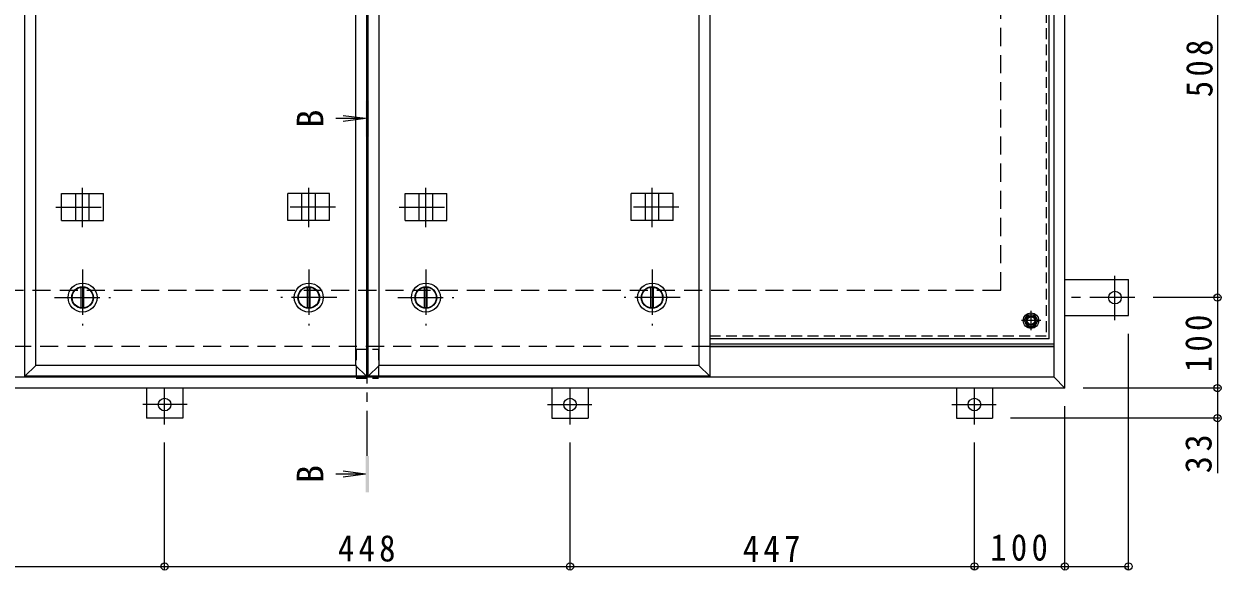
# Model space of a CAD drawing. Units: millimetres at full size, sheet at 1:10. Extents: x -2620 to 2706, y -1962 to 1648.
# Drawn here: x -1838 to -515, y -276 to 328 of the extents above; entities that cross this region are included whole.
import ezdxf
from ezdxf.enums import TextEntityAlignment as Align

# ---------------------------------------------------------------- set-up
doc = ezdxf.new("R2010")
doc.units = ezdxf.units.MM
doc.header["$LTSCALE"] = 10
doc.header["$PDMODE"] = 32
doc.header["$PDSIZE"] = 8
for name, pattern in [('CHAIN1', [8, 5, -1, 1, -1]), ('DASHED1', [1.8, 1.2, -0.6]), ('DASHED2', [3, 2, -1])]:
    doc.linetypes.add(name, pattern=pattern)
for name, color, linetype, lineweight in [('0-1_躯体', 2, 'Continuous', 9), ('0-2_仕上', 3, 'Continuous', 9), ('0-3_建具', 4, 'Continuous', 9), ('0-5_寸法', 7, 'Continuous', 9), ('0-6_ハッチ', 6, 'Continuous', 9), ('0-7', 5, 'Continuous', 5), ('0-A', 3, 'CHAIN1', 9), ('0-B', 2, 'Continuous', 9), ('0-C', 2, 'Continuous', 9), ('0-E', 3, 'Continuous', 9), ('0-F', 7, 'Continuous', 9)]:
    doc.layers.add(name, color=color, linetype=linetype, lineweight=lineweight)
doc.styles.add('ＭＳ ゴシック', font='')
doc.styles.get('ＭＳ ゴシック').set_extended_font_data('MS Gothic')

msp = doc.modelspace()

# ---------------------------------------------------------------- linework, layer by layer
at = {"layer": '0-1_躯体', "linetype": 'DASHED2'}
for p, q in [((-758.08, 33.44), (-758.08, 1033.44)), ((-2158.08, 33.44), (-758.08, 33.44)), ((-1079.58, -28.56), (-2217.08, -28.56))]:
    msp.add_line(p, q, dxfattribs=at)
at = {"layer": '0-1_躯体'}
msp.add_line((-699.08, -28.56), (-1079.58, -28.56), dxfattribs=at)
at = {"layer": '0-2_仕上'}
for p, q in [((-1836.58, -61.56), (-1836.58, 1128.44)), ((-1459.08, 1128.44), (-1459.08, -61.56)), ((-1457.08, -61.56), (-1457.08, 1128.44)), ((-1079.58, 1128.44), (-1079.58, -61.56)), ((-1824.58, -49.56), (-1824.58, 1116.44)), ((-1471.08, 1116.44), (-1471.08, -49.56)), ((-1445.08, -49.56), (-1445.08, 1116.44)), ((-1091.58, 1116.44), (-1091.58, -49.56)), ((-1836.58, -61.56), (-1824.58, -49.56)), ((-1471.08, -49.56), (-1824.58, -49.56)), ((-1459.08, -61.56), (-1471.08, -49.56)), ((-1457.08, -61.56), (-1445.08, -49.56)), ((-1091.58, -49.56), (-1445.08, -49.56)), ((-1079.58, -61.56), (-1091.58, -49.56)), ((-1459.08, -61.56), (-1836.58, -61.56)), ((-1079.58, -61.56), (-1457.08, -61.56))]:
    msp.add_line(p, q, dxfattribs=at)
at = {"layer": '0-2_仕上', "color": 4}
for p, q in [((-1460.08, 223.2), (-1484.87, 226.46)), ((-1460.08, 223.2), (-1492.85, 223.2)), ((-1460.08, 223.2), (-1484.87, 219.94)), ((-1460.08, -169.66), (-1492.85, -169.66)), ((-1460.08, -169.66), (-1484.87, -166.4)), ((-1460.08, -169.66), (-1484.87, -172.92))]:
    msp.add_line(p, q, dxfattribs=at)
at = {"layer": '0-2_仕上', "color": 4, "linetype": 'CHAIN1'}
msp.add_line((-1458.08, -149.66), (-1458.08, 203.2), dxfattribs=at)
at = {"layer": '0-2_仕上', "color": 4}
for points in [[(-1456.08, 243.2), (-1460.08, 243.2), (-1456.08, 203.2), (-1460.08, 203.2)], [(-1460.08, -189.66), (-1456.08, -189.66), (-1460.08, -149.66), (-1456.08, -149.66)]]:
    msp.add_solid(points, dxfattribs=at)
at = {"layer": '0-3_建具', "color": 2}
for p, q in [((-687.08, -74.56), (-687.08, 1141.44)), ((-699.08, -62.56), (-699.08, 1129.44)), ((-699.08, -28.56), (-1079.58, -28.56)), ((-699.08, -62.56), (-2217.08, -62.56)), ((-687.08, -74.56), (-699.08, -62.56)), ((-687.08, -74.56), (-2229.08, -74.56))]:
    msp.add_line(p, q, dxfattribs=at)
at = {"layer": '0-3_建具', "linetype": 'CHAIN1'}
for p, q in [((-1772.83, 103.32), (-1772.83, 146.56)), ((-1522.83, 103.32), (-1522.83, 146.56)), ((-1393.33, 103.32), (-1393.33, 146.56)), ((-1143.33, 103.32), (-1143.33, 146.56)), ((-1802.24, 125.44), (-1743.42, 125.44)), ((-1493.42, 125.44), (-1552.24, 125.44)), ((-1422.74, 125.44), (-1363.92, 125.44)), ((-1113.92, 125.44), (-1172.74, 125.44))]:
    msp.add_line(p, q, dxfattribs=at)
at = {"layer": '0-3_建具'}
for p, q in [((-1795.92, 140.44), (-1749.74, 140.44)), ((-1795.92, 110.44), (-1795.92, 140.44)), ((-1780.33, 110.44), (-1780.33, 140.44)), ((-1765.33, 110.44), (-1765.33, 140.44)), ((-1749.74, 110.44), (-1749.74, 140.44)), ((-1545.92, 110.44), (-1545.92, 140.44)), ((-1499.74, 140.44), (-1545.92, 140.44)), ((-1530.33, 110.44), (-1530.33, 140.44)), ((-1515.33, 110.44), (-1515.33, 140.44)), ((-1499.74, 110.44), (-1499.74, 140.44)), ((-1416.42, 140.44), (-1370.24, 140.44)), ((-1416.42, 110.44), (-1416.42, 140.44)), ((-1400.83, 110.44), (-1400.83, 140.44)), ((-1385.83, 110.44), (-1385.83, 140.44)), ((-1370.24, 110.44), (-1370.24, 140.44)), ((-1166.42, 110.44), (-1166.42, 140.44)), ((-1120.24, 140.44), (-1166.42, 140.44)), ((-1150.83, 110.44), (-1150.83, 140.44)), ((-1135.83, 110.44), (-1135.83, 140.44)), ((-1120.24, 110.44), (-1120.24, 140.44)), ((-1795.92, 110.44), (-1749.74, 110.44)), ((-1499.74, 110.44), (-1545.92, 110.44)), ((-1416.42, 110.44), (-1370.24, 110.44)), ((-1120.24, 110.44), (-1166.42, 110.44))]:
    msp.add_line(p, q, dxfattribs=at)
at = {"layer": '0-5_寸法', "linetype": 'DASHED1'}
for points in [[(-1470.38, -31.76), (-1445.78, -31.76), (-1445.78, -63.76)], [(-1470.38, -31.76), (-1470.38, -63.76), (-1445.78, -63.76)]]:
    msp.add_lwpolyline(points, dxfattribs=at)
at = {"layer": '0-6_ハッチ'}
for p, q in [((-1079.58, -25.56), (-699.08, -25.56)), ((-1079.58, -28.56), (-699.08, -28.56))]:
    msp.add_line(p, q, dxfattribs=at)
at = {"layer": '0-7'}
for radius in [5, 4.19]:
    msp.add_circle((-724.58, -0.06), radius, dxfattribs=at)
at = {"layer": '0-A', "linetype": 'DASHED1'}
for p in [(-707.78, 557.19), (-1079.58, -16.86)]:
    msp.add_line(p, (-707.78, -16.86), dxfattribs=at)
at = {"layer": '0-A', "linetype": 'Continuous'}
for q in [(-704.58, 555.95), (-1079.58, -20.06)]:
    msp.add_line((-704.58, -20.06), q, dxfattribs=at)
at = {"layer": '0-A'}
for p, q in [((-724.58, -10.74), (-724.58, 10.62)), ((-713.9, -0.06), (-735.26, -0.06))]:
    msp.add_line(p, q, dxfattribs=at)
at = {"layer": '0-B'}
for p, q in [((-732.08, -0.06), (-728.33, 6.44)), ((-728.33, 6.44), (-720.83, 6.44)), ((-717.08, -0.06), (-720.83, 6.44)), ((-717.08, -0.06), (-720.83, -6.56))]:
    msp.add_line(p, q, dxfattribs=at)
msp.add_lwpolyline([(-732.08, -0.06), (-728.33, -6.56), (-720.83, -6.56)], dxfattribs=at)
for radius in [8.5, 6.5]:
    msp.add_circle((-724.58, -0.06), radius, dxfattribs=at)
at = {"layer": '0-C', "linetype": 'CHAIN1'}
for p, q in [((-1772.83, 56.44), (-1772.83, -5.56)), ((-1522.83, 56.44), (-1522.83, -5.56)), ((-1393.33, 56.44), (-1393.33, -5.56)), ((-1143.33, 56.44), (-1143.33, -5.56)), ((-1803.83, 25.44), (-1741.83, 25.44)), ((-1491.83, 25.44), (-1553.83, 25.44)), ((-1424.33, 25.44), (-1362.33, 25.44)), ((-1112.33, 25.44), (-1174.33, 25.44))]:
    msp.add_line(p, q, dxfattribs=at)
at = {"layer": '0-C'}
for p, q in [((-1774.33, 14.04), (-1774.33, 36.84)), ((-1771.33, 14.04), (-1771.33, 36.84)), ((-1524.33, 14.04), (-1524.33, 36.84)), ((-1521.33, 14.04), (-1521.33, 36.84)), ((-1394.83, 14.04), (-1394.83, 36.84)), ((-1391.83, 14.04), (-1391.83, 36.84)), ((-1144.83, 14.04), (-1144.83, 36.84)), ((-1141.83, 14.04), (-1141.83, 36.84))]:
    msp.add_line(p, q, dxfattribs=at)
for centre, radius in [((-1772.83, 25.44), 16), ((-1522.83, 25.44), 16), ((-1393.33, 25.44), 16), ((-1143.33, 25.44), 16), ((-1772.83, 25.44), 12), ((-1772.83, 25.44), 11.5), ((-1522.83, 25.44), 12), ((-1522.83, 25.44), 11.5), ((-1393.33, 25.44), 12), ((-1393.33, 25.44), 11.5), ((-1143.33, 25.44), 12), ((-1143.33, 25.44), 11.5)]:
    msp.add_circle(centre, radius, dxfattribs=at)
at = {"layer": '0-E'}
for p, q in [((-687.08, 45.44), (-616.88, 45.44)), ((-616.88, 5.44), (-616.88, 45.44)), ((-687.08, 5.44), (-616.88, 5.44)), ((-1702.08, -74.56), (-1702.08, -107.76)), ((-1662.08, -74.56), (-1662.08, -107.76)), ((-1254.08, -74.56), (-1254.08, -107.76)), ((-1214.08, -74.56), (-1214.08, -107.76)), ((-807.08, -74.56), (-807.08, -107.76)), ((-767.08, -74.56), (-767.08, -107.76)), ((-1662.08, -107.76), (-1702.08, -107.76)), ((-1254.08, -107.76), (-1214.08, -107.76)), ((-807.08, -107.76), (-767.08, -107.76))]:
    msp.add_line(p, q, dxfattribs=at)
at = {"layer": '0-E', "linetype": 'CHAIN1'}
for p, q in [((-631.88, 0.6), (-631.88, 49.49)), ((-609.72, 25.44), (-687.08, 25.44)), ((-1682.08, -114.92), (-1682.08, -74.76)), ((-1234.08, -114.92), (-1234.08, -74.76)), ((-787.08, -114.92), (-787.08, -74.76)), ((-1657.24, -92.76), (-1706.13, -92.76)), ((-1258.92, -92.76), (-1210.03, -92.76)), ((-811.92, -92.76), (-763.03, -92.76))]:
    msp.add_line(p, q, dxfattribs=at)
at = {"layer": '0-E'}
for centre in [(-631.88, 25.44), (-1682.08, -92.76), (-1234.08, -92.76), (-787.08, -92.76)]:
    msp.add_circle(centre, 7, dxfattribs=at)
at = {"layer": '0-F'}
for p, q in [((-518.56, 533.44), (-518.56, 25.44)), ((-515.56, 25.44), (-589.72, 25.44)), ((-518.56, 25.44), (-518.56, -74.56)), ((-616.88, -274.73), (-616.88, -14.56)), ((-515.56, -74.56), (-667.08, -74.56)), ((-518.56, -74.56), (-518.56, -107.76)), ((-687.08, -274.73), (-687.08, -94.56)), ((-515.56, -107.76), (-747.08, -107.76)), ((-518.56, -107.76), (-518.56, -168.77)), ((-1682.08, -274.73), (-1682.08, -134.92)), ((-1234.08, -274.73), (-1234.08, -134.92)), ((-787.08, -274.73), (-787.08, -134.92)), ((-2129.08, -271.73), (-1682.08, -271.73)), ((-1682.08, -271.73), (-1234.08, -271.73)), ((-1234.08, -271.73), (-787.08, -271.73)), ((-787.08, -271.73), (-687.08, -271.73)), ((-687.08, -271.73), (-616.88, -271.73))]:
    msp.add_line(p, q, dxfattribs=at)
for p in [(-518.56, 25.44), (-518.56, -74.56), (-518.56, -107.76), (-1682.08, -271.73), (-1234.08, -271.73), (-787.08, -271.73), (-687.08, -271.73), (-616.88, -271.73)]:
    msp.add_point(p, dxfattribs=at)

# ---------------------------------------------------------------- texts
at = {"layer": '0-5_寸法', "color": 2, "style": 'ＭＳ ゴシック'}
for p in [(-1497.95, 213.2), (-1497.95, -179.66)]:
    msp.add_text('B', height=29.33, rotation=90, dxfattribs=at).set_placement(p, align=Align.BOTTOM_LEFT)
at = {"layer": '0-F', "color": 2, "char_height": 29.33, "attachment_point": 7, "rotation": 90, "style": 'ＭＳ ゴシック'}
for s, insert in [('\\T1.27;\\W0.9;508', (-523.56, 246.94)), ('\\T1.27;\\W0.9;100', (-524.56, -57.06)), ('\\T1.27;\\W0.95;33', (-524.56, -168.77))]:
    msp.add_mtext(s, dxfattribs=dict(at, insert=insert))
at = {"layer": '0-F', "color": 2, "char_height": 29.33, "attachment_point": 7, "style": 'ＭＳ ゴシック'}
for s, insert in [('\\T1.27;\\W0.9;448', (-1490.58, -266.73)), ('\\T1.27;\\W0.9;100', (-769.58, -265.73)), ('\\T1.27;\\W0.9;447', (-1043.08, -266.73))]:
    msp.add_mtext(s, dxfattribs=dict(at, insert=insert))

doc.saveas('drawing.dxf')
